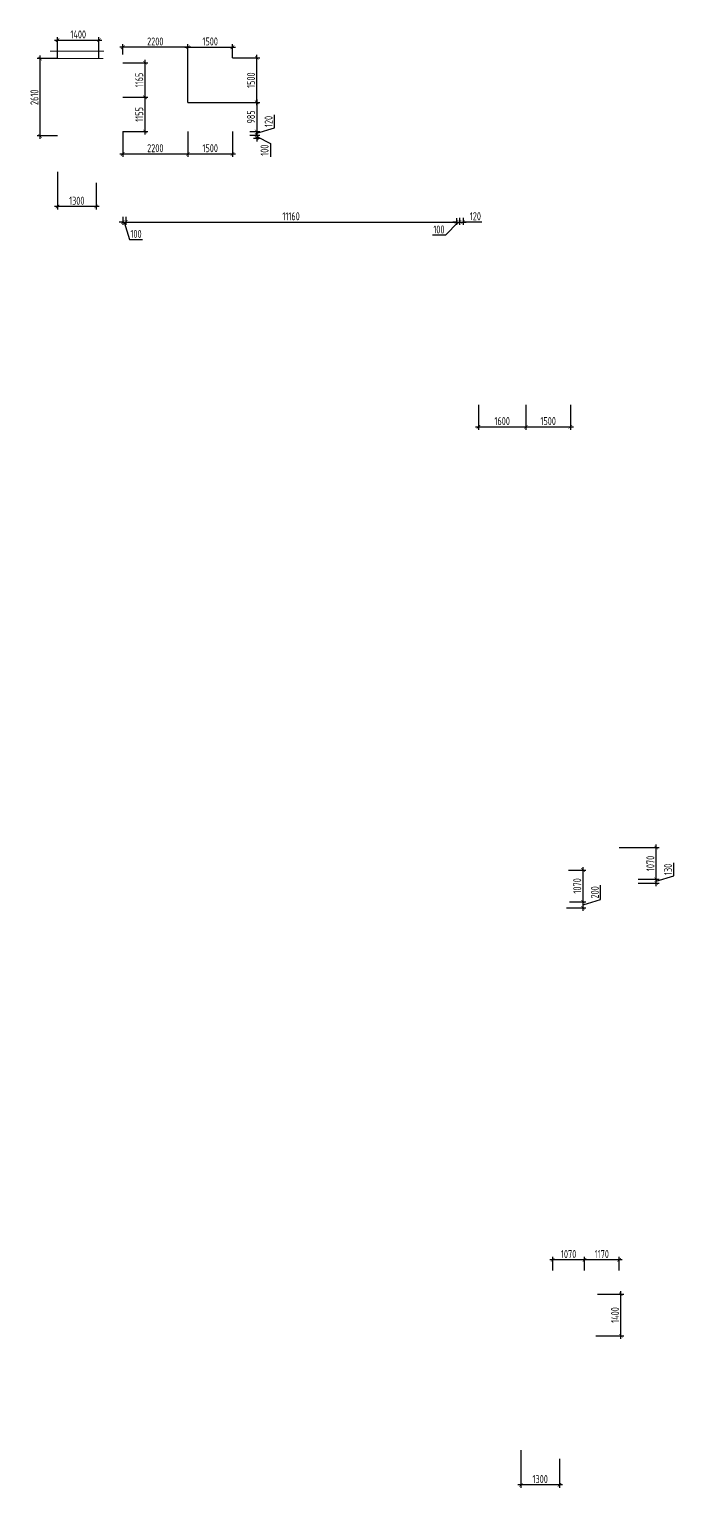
# Model space of a CAD drawing. Header units: millimetres. Extents: x -350007 to 535970, y -888 to 133718.
# Drawn here: x -350007 to -328263, y 54766 to 103973 of the extents above; entities that cross this region are included whole.
import ezdxf

# ---------------------------------------------------------------- set-up
doc = ezdxf.new("R2010")
doc.units = ezdxf.units.MM
doc.layers.add('АР_Размеры нов.', color=15, linetype='Continuous', lineweight=0)
doc.styles.add('ISOCPEUR', font='isocpeur.ttf', dxfattribs={"width": 0.7})
doc.dimstyles.new('R_100', dxfattribs={"dimtxt": 270, "dimasz": 120, "dimexe": 100, "dimexo": 0, "dimgap": 60, "dimtad": 1, "dimdec": 0, "dimrnd": 5, "dimzin": 0, "dimdsep": 46, "dimtxsty": 'ISOCPEUR', "dimblk": 'ARCHTICK', "dimcen": 0, "dimdle": 100, "dimclrd": 256, "dimclre": 256, "dimclrt": 256, "dimadec": 0, "dimazin": 0, "dimtfac": 2, "dimtdec": 0, "dimtofl": 0, "dimtmove": 1, "dimatfit": 3, "dimfxl": 1, "dimtvp": 3, "dimtolj": 1, "dimtzin": 0, "dimarcsym": 0})

# ---------------------------------------------------------------- blocks, each defined once
blk = doc.blocks.new('_ArchTick')
at = {"color": 0, "linetype": 'ByBlock', "const_width": 0.15}
blk.add_lwpolyline([(-0.5, -0.5), (0.5, 0.5)], dxfattribs=at)
blk = doc.blocks.new('*D2650')
at = {"layer": 'АР_Размеры нов.', "lineweight": -2, "ltscale": 100, "transparency": 16777216}
for p, q in [((-344651, 100521), (-344651, 99663)), ((-343151, 100521), (-343151, 99663)), ((-344751, 99763), (-343051, 99763))]:
    blk.add_line(p, q, dxfattribs=at)
at = {"layer": 'АР_Размеры нов.', "lineweight": -2, "ltscale": 100, "transparency": 16777216, "xscale": 120, "yscale": 120, "zscale": 120, "rotation": 180}
blk.add_blockref('_ArchTick', (-344651, 99763), dxfattribs=at)
at = {"layer": 'АР_Размеры нов.', "lineweight": -2, "ltscale": 100, "transparency": 16777216, "xscale": 120, "yscale": 120, "zscale": 120}
blk.add_blockref('_ArchTick', (-343151, 99763), dxfattribs=at)
at = {"layer": 'АР_Размеры нов.', "ltscale": 100, "transparency": 16777216, "insert": (-343901, 99958), "char_height": 270, "attachment_point": 5, "style": 'ISOCPEUR'}
blk.add_mtext('\\A1;1500', dxfattribs=at)
blk = doc.blocks.new('*D2651')
at = {"layer": 'АР_Размеры нов.', "lineweight": -2, "ltscale": 100, "transparency": 16777216}
for p, q in [((-346101, 102940), (-346101, 101575)), ((-346852, 102840), (-346001, 102840)), ((-346852, 101675), (-346001, 101675))]:
    blk.add_line(p, q, dxfattribs=at)
at = {"layer": 'АР_Размеры нов.', "lineweight": -2, "ltscale": 100, "transparency": 16777216, "xscale": 120, "yscale": 120, "zscale": 120}
for p, rotation in [((-346101, 102840), 90), ((-346101, 101675), 270)]:
    blk.add_blockref('_ArchTick', p, dxfattribs=dict(at, rotation=rotation))
at = {"layer": 'АР_Размеры нов.', "ltscale": 100, "transparency": 16777216, "insert": (-346296, 102258), "char_height": 270, "attachment_point": 5, "rotation": 90, "style": 'ISOCPEUR'}
blk.add_mtext('\\A1;1165', dxfattribs=at)
blk = doc.blocks.new('*D2765')
at = {"layer": 'АР_Размеры нов.', "lineweight": -2, "ltscale": 100, "transparency": 16777216}
for p, q in [((-346852, 100521), (-346852, 99663)), ((-344651, 100521), (-344651, 99663)), ((-346952, 99763), (-344551, 99763))]:
    blk.add_line(p, q, dxfattribs=at)
at = {"layer": 'АР_Размеры нов.', "lineweight": -2, "ltscale": 100, "transparency": 16777216, "xscale": 120, "yscale": 120, "zscale": 120, "rotation": 180}
blk.add_blockref('_ArchTick', (-346852, 99763), dxfattribs=at)
at = {"layer": 'АР_Размеры нов.', "lineweight": -2, "ltscale": 100, "transparency": 16777216, "xscale": 120, "yscale": 120, "zscale": 120}
blk.add_blockref('_ArchTick', (-344651, 99763), dxfattribs=at)
at = {"layer": 'АР_Размеры нов.', "ltscale": 100, "transparency": 16777216, "insert": (-345752, 99958), "char_height": 270, "attachment_point": 5, "style": 'ISOCPEUR'}
blk.add_mtext('\\A1;2200', dxfattribs=at)
blk = doc.blocks.new('*D3030')
at = {"layer": 'АР_Размеры нов.', "lineweight": -2, "ltscale": 100, "transparency": 16777216}
for p, q in [((-343151, 103002), (-342232, 103002)), ((-342332, 101404), (-342332, 103102)), ((-344653, 101504), (-342232, 101504))]:
    blk.add_line(p, q, dxfattribs=at)
at = {"layer": 'АР_Размеры нов.', "lineweight": -2, "ltscale": 100, "transparency": 16777216, "xscale": 120, "yscale": 120, "zscale": 120}
for p, rotation in [((-342332, 103002), 90), ((-342332, 101504), 270)]:
    blk.add_blockref('_ArchTick', p, dxfattribs=dict(at, rotation=rotation))
at = {"layer": 'АР_Размеры нов.', "ltscale": 100, "transparency": 16777216, "insert": (-342527, 102253), "char_height": 270, "attachment_point": 5, "rotation": 90, "style": 'ISOCPEUR'}
blk.add_mtext('\\A1;1500', dxfattribs=at)
blk = doc.blocks.new('*D3031')
at = {"layer": 'АР_Размеры нов.', "lineweight": -2, "ltscale": 100, "transparency": 16777216}
for p, q in [((-344753, 103363), (-343051, 103363)), ((-344653, 101504), (-344653, 103463)), ((-343151, 103002), (-343151, 103463))]:
    blk.add_line(p, q, dxfattribs=at)
at = {"layer": 'АР_Размеры нов.', "lineweight": -2, "ltscale": 100, "transparency": 16777216, "xscale": 120, "yscale": 120, "zscale": 120, "rotation": 180}
blk.add_blockref('_ArchTick', (-344653, 103363), dxfattribs=at)
at = {"layer": 'АР_Размеры нов.', "lineweight": -2, "ltscale": 100, "transparency": 16777216, "xscale": 120, "yscale": 120, "zscale": 120}
blk.add_blockref('_ArchTick', (-343151, 103363), dxfattribs=at)
at = {"layer": 'АР_Размеры нов.', "ltscale": 100, "transparency": 16777216, "insert": (-343902, 103558), "char_height": 270, "attachment_point": 5, "style": 'ISOCPEUR'}
blk.add_mtext('\\A1;1500', dxfattribs=at)
blk = doc.blocks.new('*D3037')
at = {"layer": 'АР_Размеры нов.', "lineweight": -2, "ltscale": 100, "transparency": 16777216}
for p, q in [((-349052, 99159), (-349052, 97891)), ((-347750, 98785), (-347750, 97891)), ((-347650, 97991), (-349152, 97991))]:
    blk.add_line(p, q, dxfattribs=at)
at = {"layer": 'АР_Размеры нов.', "lineweight": -2, "ltscale": 100, "transparency": 16777216, "xscale": 120, "yscale": 120, "zscale": 120, "rotation": 180}
blk.add_blockref('_ArchTick', (-349052, 97991), dxfattribs=at)
at = {"layer": 'АР_Размеры нов.', "lineweight": -2, "ltscale": 100, "transparency": 16777216, "xscale": 120, "yscale": 120, "zscale": 120}
blk.add_blockref('_ArchTick', (-347750, 97991), dxfattribs=at)
at = {"layer": 'АР_Размеры нов.', "ltscale": 100, "transparency": 16777216, "insert": (-348401, 98186), "char_height": 270, "attachment_point": 5, "style": 'ISOCPEUR'}
blk.add_mtext('\\A1;1300', dxfattribs=at)
blk = doc.blocks.new('*D3038')
at = {"layer": 'АР_Размеры нов.', "lineweight": -2, "ltscale": 100, "transparency": 16777216}
for p, q in [((-333420, 56038), (-333420, 54766)), ((-332120, 55740), (-332120, 54766)), ((-332020, 54866), (-333520, 54866))]:
    blk.add_line(p, q, dxfattribs=at)
at = {"layer": 'АР_Размеры нов.', "lineweight": -2, "ltscale": 100, "transparency": 16777216, "xscale": 120, "yscale": 120, "zscale": 120, "rotation": 180}
blk.add_blockref('_ArchTick', (-333420, 54866), dxfattribs=at)
at = {"layer": 'АР_Размеры нов.', "lineweight": -2, "ltscale": 100, "transparency": 16777216, "xscale": 120, "yscale": 120, "zscale": 120}
blk.add_blockref('_ArchTick', (-332120, 54866), dxfattribs=at)
at = {"layer": 'АР_Размеры нов.', "ltscale": 100, "transparency": 16777216, "insert": (-332770, 55061), "char_height": 270, "attachment_point": 5, "style": 'ISOCPEUR'}
blk.add_mtext('\\A1;1300', dxfattribs=at)
blk = doc.blocks.new('*D3048')
at = {"layer": 'АР_Размеры нов.', "lineweight": -2, "ltscale": 100, "transparency": 16777216}
for p, q in [((-330838, 61296), (-329950, 61296)), ((-330050, 59795), (-330050, 61396)), ((-330894, 59895), (-329950, 59895))]:
    blk.add_line(p, q, dxfattribs=at)
at = {"layer": 'АР_Размеры нов.', "lineweight": -2, "ltscale": 100, "transparency": 16777216, "xscale": 120, "yscale": 120, "zscale": 120}
for p, rotation in [((-330050, 61296), 90), ((-330050, 59895), 270)]:
    blk.add_blockref('_ArchTick', p, dxfattribs=dict(at, rotation=rotation))
at = {"layer": 'АР_Размеры нов.', "ltscale": 100, "transparency": 16777216, "insert": (-330245, 60596), "char_height": 270, "attachment_point": 5, "rotation": 90, "style": 'ISOCPEUR'}
blk.add_mtext('\\A1;1400', dxfattribs=at)
blk = doc.blocks.new('*D3069')
at = {"layer": 'АР_Размеры нов.', "lineweight": -2, "ltscale": 100, "transparency": 16777216}
for p, q in [((-328263, 75408), (-328263, 75849)), ((-329468, 75294), (-328758, 75294)), ((-328858, 75230), (-328263, 75408)), ((-328858, 75066), (-328858, 75394)), ((-329468, 75166), (-328758, 75166))]:
    blk.add_line(p, q, dxfattribs=at)
at = {"layer": 'АР_Размеры нов.', "lineweight": -2, "ltscale": 100, "transparency": 16777216, "xscale": 120, "yscale": 120, "zscale": 120}
for p, rotation in [((-328858, 75294), 90), ((-328858, 75166), 270)]:
    blk.add_blockref('_ArchTick', p, dxfattribs=dict(at, rotation=rotation))
at = {"layer": 'АР_Размеры нов.', "ltscale": 100, "transparency": 16777216, "insert": (-328458, 75629), "char_height": 270, "attachment_point": 5, "rotation": 90, "style": 'ISOCPEUR'}
blk.add_mtext('\\A1;130', dxfattribs=at)
blk = doc.blocks.new('*D3072')
at = {"layer": 'АР_Размеры нов.', "lineweight": -2, "ltscale": 100, "transparency": 16777216}
for p, q in [((-330107, 76364), (-328758, 76364)), ((-328858, 75194), (-328858, 76464)), ((-329468, 75294), (-328758, 75294))]:
    blk.add_line(p, q, dxfattribs=at)
at = {"layer": 'АР_Размеры нов.', "lineweight": -2, "ltscale": 100, "transparency": 16777216, "xscale": 120, "yscale": 120, "zscale": 120}
for p, rotation in [((-328858, 76364), 90), ((-328858, 75294), 270)]:
    blk.add_blockref('_ArchTick', p, dxfattribs=dict(at, rotation=rotation))
at = {"layer": 'АР_Размеры нов.', "ltscale": 100, "transparency": 16777216, "insert": (-329053, 75829), "char_height": 270, "attachment_point": 5, "rotation": 90, "style": 'ISOCPEUR'}
blk.add_mtext('\\A1;1070', dxfattribs=at)
blk = doc.blocks.new('*D3077')
at = {"layer": 'АР_Размеры нов.', "lineweight": -2, "ltscale": 100, "transparency": 16777216}
for p, q in [((-333251, 91296), (-333251, 90457)), ((-331751, 91296), (-331751, 90457)), ((-333351, 90557), (-331651, 90557))]:
    blk.add_line(p, q, dxfattribs=at)
at = {"layer": 'АР_Размеры нов.', "lineweight": -2, "ltscale": 100, "transparency": 16777216, "xscale": 120, "yscale": 120, "zscale": 120, "rotation": 180}
blk.add_blockref('_ArchTick', (-333251, 90557), dxfattribs=at)
at = {"layer": 'АР_Размеры нов.', "lineweight": -2, "ltscale": 100, "transparency": 16777216, "xscale": 120, "yscale": 120, "zscale": 120}
blk.add_blockref('_ArchTick', (-331751, 90557), dxfattribs=at)
at = {"layer": 'АР_Размеры нов.', "ltscale": 100, "transparency": 16777216, "insert": (-332501, 90752), "char_height": 270, "attachment_point": 5, "style": 'ISOCPEUR'}
blk.add_mtext('\\A1;1500', dxfattribs=at)
blk = doc.blocks.new('*D3078')
at = {"layer": 'АР_Размеры нов.', "lineweight": -2, "ltscale": 100, "transparency": 16777216}
for p, q in [((-334852, 91296), (-334852, 90457)), ((-333251, 91296), (-333251, 90457)), ((-334952, 90557), (-333151, 90557))]:
    blk.add_line(p, q, dxfattribs=at)
at = {"layer": 'АР_Размеры нов.', "lineweight": -2, "ltscale": 100, "transparency": 16777216, "xscale": 120, "yscale": 120, "zscale": 120, "rotation": 180}
blk.add_blockref('_ArchTick', (-334852, 90557), dxfattribs=at)
at = {"layer": 'АР_Размеры нов.', "lineweight": -2, "ltscale": 100, "transparency": 16777216, "xscale": 120, "yscale": 120, "zscale": 120}
blk.add_blockref('_ArchTick', (-333251, 90557), dxfattribs=at)
at = {"layer": 'АР_Размеры нов.', "ltscale": 100, "transparency": 16777216, "insert": (-334052, 90752), "char_height": 270, "attachment_point": 5, "style": 'ISOCPEUR'}
blk.add_mtext('\\A1;1600', dxfattribs=at)
blk = doc.blocks.new('*D3113')
at = {"layer": 'АР_Размеры нов.', "lineweight": -2, "ltscale": 100, "transparency": 16777216}
for p, q in [((-349052, 102980), (-349735, 102980)), ((-349635, 100270), (-349635, 103080)), ((-349049, 100370), (-349735, 100370))]:
    blk.add_line(p, q, dxfattribs=at)
at = {"layer": 'АР_Размеры нов.', "lineweight": -2, "ltscale": 100, "transparency": 16777216, "xscale": 120, "yscale": 120, "zscale": 120}
for p, rotation in [((-349635, 102980), 90), ((-349635, 100370), 270)]:
    blk.add_blockref('_ArchTick', p, dxfattribs=dict(at, rotation=rotation))
at = {"layer": 'АР_Размеры нов.', "ltscale": 100, "transparency": 16777216, "insert": (-349830, 101675), "char_height": 270, "attachment_point": 5, "rotation": 90, "style": 'ISOCPEUR'}
blk.add_mtext('\\A1;2610', dxfattribs=at)
blk = doc.blocks.new('*D3114')
at = {"layer": 'АР_Размеры нов.', "lineweight": -2, "ltscale": 100, "transparency": 16777216}
for p, q in [((-349152, 103601), (-347552, 103601)), ((-349052, 102980), (-349052, 103701)), ((-347652, 102980), (-347652, 103701))]:
    blk.add_line(p, q, dxfattribs=at)
at = {"layer": 'АР_Размеры нов.', "lineweight": -2, "ltscale": 100, "transparency": 16777216, "xscale": 120, "yscale": 120, "zscale": 120, "rotation": 180}
blk.add_blockref('_ArchTick', (-349052, 103601), dxfattribs=at)
at = {"layer": 'АР_Размеры нов.', "lineweight": -2, "ltscale": 100, "transparency": 16777216, "xscale": 120, "yscale": 120, "zscale": 120}
blk.add_blockref('_ArchTick', (-347652, 103601), dxfattribs=at)
at = {"layer": 'АР_Размеры нов.', "ltscale": 100, "transparency": 16777216, "insert": (-348352, 103796), "char_height": 270, "attachment_point": 5, "style": 'ISOCPEUR'}
blk.add_mtext('\\A1;1400', dxfattribs=at)
blk = doc.blocks.new('*D2925')
at = {"layer": 'АР_Размеры нов.', "lineweight": -2, "ltscale": 100, "transparency": 16777216}
for p, q in [((-330731, 74615), (-330731, 75094)), ((-331883, 74335), (-331226, 74335)), ((-331780, 74537), (-331226, 74537)), ((-331326, 74235), (-331326, 74637)), ((-331326, 74436), (-330731, 74615))]:
    blk.add_line(p, q, dxfattribs=at)
at = {"layer": 'АР_Размеры нов.', "lineweight": -2, "ltscale": 100, "transparency": 16777216, "xscale": 120, "yscale": 120, "zscale": 120}
for p, rotation in [((-331326, 74537), 90), ((-331326, 74335), 270)]:
    blk.add_blockref('_ArchTick', p, dxfattribs=dict(at, rotation=rotation))
at = {"layer": 'АР_Размеры нов.', "ltscale": 100, "transparency": 16777216, "insert": (-330926, 74854), "char_height": 270, "attachment_point": 5, "rotation": 90, "style": 'ISOCPEUR'}
blk.add_mtext('\\A1;200', dxfattribs=at)
blk = doc.blocks.new('*D2926')
at = {"layer": 'АР_Размеры нов.', "lineweight": -2, "ltscale": 100, "transparency": 16777216}
for p, q in [((-331812, 75607), (-331226, 75607)), ((-331326, 74437), (-331326, 75707)), ((-331780, 74537), (-331226, 74537))]:
    blk.add_line(p, q, dxfattribs=at)
at = {"layer": 'АР_Размеры нов.', "lineweight": -2, "ltscale": 100, "transparency": 16777216, "xscale": 120, "yscale": 120, "zscale": 120}
for p, rotation in [((-331326, 75607), 90), ((-331326, 74537), 270)]:
    blk.add_blockref('_ArchTick', p, dxfattribs=dict(at, rotation=rotation))
at = {"layer": 'АР_Размеры нов.', "ltscale": 100, "transparency": 16777216, "insert": (-331521, 75072), "char_height": 270, "attachment_point": 5, "rotation": 90, "style": 'ISOCPEUR'}
blk.add_mtext('\\A1;1070', dxfattribs=at)
blk = doc.blocks.new('*D2575')
at = {"layer": 'АР_Размеры нов.', "lineweight": -2, "ltscale": 500, "transparency": 16777216}
for p, q in [((-331277, 62094), (-331277, 62557)), ((-330107, 62094), (-330107, 62557)), ((-330007, 62457), (-331377, 62457))]:
    blk.add_line(p, q, dxfattribs=at)
at = {"layer": 'АР_Размеры нов.', "lineweight": -2, "ltscale": 500, "transparency": 16777216, "xscale": 120, "yscale": 120, "zscale": 120, "rotation": 180}
blk.add_blockref('_ArchTick', (-331277, 62457), dxfattribs=at)
at = {"layer": 'АР_Размеры нов.', "lineweight": -2, "ltscale": 500, "transparency": 16777216, "xscale": 120, "yscale": 120, "zscale": 120}
blk.add_blockref('_ArchTick', (-330107, 62457), dxfattribs=at)
at = {"layer": 'АР_Размеры нов.', "lineweight": 13, "ltscale": 500, "transparency": 16777216, "insert": (-330692, 62652), "char_height": 270, "attachment_point": 5, "style": 'ISOCPEUR'}
blk.add_mtext('\\A1;1170', dxfattribs=at)
blk = doc.blocks.new('*D2576')
at = {"layer": 'АР_Размеры нов.', "lineweight": -2, "ltscale": 500, "transparency": 16777216}
for p, q in [((-332348, 62095), (-332348, 62557)), ((-331277, 62094), (-331277, 62557)), ((-331177, 62457), (-332448, 62457))]:
    blk.add_line(p, q, dxfattribs=at)
at = {"layer": 'АР_Размеры нов.', "lineweight": -2, "ltscale": 500, "transparency": 16777216, "xscale": 120, "yscale": 120, "zscale": 120, "rotation": 180}
blk.add_blockref('_ArchTick', (-332348, 62457), dxfattribs=at)
at = {"layer": 'АР_Размеры нов.', "lineweight": -2, "ltscale": 500, "transparency": 16777216, "xscale": 120, "yscale": 120, "zscale": 120}
blk.add_blockref('_ArchTick', (-331277, 62457), dxfattribs=at)
at = {"layer": 'АР_Размеры нов.', "lineweight": 13, "ltscale": 500, "transparency": 16777216, "insert": (-331812, 62652), "char_height": 270, "attachment_point": 5, "style": 'ISOCPEUR'}
blk.add_mtext('\\A1;1070', dxfattribs=at)
blk = doc.blocks.new('*D2579')
at = {"layer": 'АР_Размеры нов.', "lineweight": -2, "ltscale": 500, "transparency": 16777216}
for p, q in [((-346852, 101675), (-346001, 101675)), ((-346101, 101775), (-346101, 100421)), ((-346852, 100521), (-346001, 100521))]:
    blk.add_line(p, q, dxfattribs=at)
at = {"layer": 'АР_Размеры нов.', "lineweight": -2, "ltscale": 500, "transparency": 16777216, "xscale": 120, "yscale": 120, "zscale": 120}
for p, rotation in [((-346101, 101675), 90), ((-346101, 100521), 270)]:
    blk.add_blockref('_ArchTick', p, dxfattribs=dict(at, rotation=rotation))
at = {"layer": 'АР_Размеры нов.', "lineweight": 13, "ltscale": 500, "transparency": 16777216, "insert": (-346296, 101098), "char_height": 270, "attachment_point": 5, "rotation": 90, "style": 'ISOCPEUR'}
blk.add_mtext('\\A1;1155', dxfattribs=at)
blk = doc.blocks.new('*D2580')
at = {"layer": 'АР_Размеры нов.', "lineweight": -2, "ltscale": 500, "transparency": 16777216}
for p, q in [((-344553, 103363), (-346952, 103363)), ((-346852, 103119), (-346852, 103463)), ((-344653, 101504), (-344653, 103463))]:
    blk.add_line(p, q, dxfattribs=at)
at = {"layer": 'АР_Размеры нов.', "lineweight": -2, "ltscale": 500, "transparency": 16777216, "xscale": 120, "yscale": 120, "zscale": 120, "rotation": 180}
blk.add_blockref('_ArchTick', (-346852, 103363), dxfattribs=at)
at = {"layer": 'АР_Размеры нов.', "lineweight": -2, "ltscale": 500, "transparency": 16777216, "xscale": 120, "yscale": 120, "zscale": 120}
blk.add_blockref('_ArchTick', (-344653, 103363), dxfattribs=at)
at = {"layer": 'АР_Размеры нов.', "lineweight": 13, "ltscale": 500, "transparency": 16777216, "insert": (-345753, 103558), "char_height": 270, "attachment_point": 5, "style": 'ISOCPEUR'}
blk.add_mtext('\\A1;2200', dxfattribs=at)
blk = doc.blocks.new('*D2581')
at = {"layer": 'АР_Размеры нов.', "lineweight": -2, "ltscale": 500, "transparency": 16777216}
for p, q in [((-344653, 101504), (-342232, 101504)), ((-342332, 101604), (-342332, 100421)), ((-342559, 100521), (-342232, 100521))]:
    blk.add_line(p, q, dxfattribs=at)
at = {"layer": 'АР_Размеры нов.', "lineweight": -2, "ltscale": 500, "transparency": 16777216, "xscale": 120, "yscale": 120, "zscale": 120}
for p, rotation in [((-342332, 101504), 90), ((-342332, 100521), 270)]:
    blk.add_blockref('_ArchTick', p, dxfattribs=dict(at, rotation=rotation))
at = {"layer": 'АР_Размеры нов.', "lineweight": 13, "ltscale": 500, "transparency": 16777216, "insert": (-342527, 101012), "char_height": 270, "attachment_point": 5, "rotation": 90, "style": 'ISOCPEUR'}
blk.add_mtext('\\A1;985', dxfattribs=at)
blk = doc.blocks.new('*D2582')
at = {"layer": 'АР_Размеры нов.', "lineweight": -2, "ltscale": 500, "transparency": 16777216}
for p, q in [((-341737, 100639), (-341737, 101080)), ((-342559, 100521), (-342232, 100521)), ((-342559, 100401), (-342232, 100401)), ((-342332, 100461), (-341737, 100639)), ((-342332, 100621), (-342332, 100301))]:
    blk.add_line(p, q, dxfattribs=at)
at = {"layer": 'АР_Размеры нов.', "lineweight": -2, "ltscale": 500, "transparency": 16777216, "xscale": 120, "yscale": 120, "zscale": 120}
for p, rotation in [((-342332, 100521), 90), ((-342332, 100401), 270)]:
    blk.add_blockref('_ArchTick', p, dxfattribs=dict(at, rotation=rotation))
at = {"layer": 'АР_Размеры нов.', "lineweight": 13, "ltscale": 500, "transparency": 16777216, "insert": (-341932, 100860), "char_height": 270, "attachment_point": 5, "rotation": 90, "style": 'ISOCPEUR'}
blk.add_mtext('\\A1;120', dxfattribs=at)
blk = doc.blocks.new('*D2583')
at = {"layer": 'АР_Размеры нов.', "lineweight": -2, "ltscale": 500, "transparency": 16777216}
for p, q in [((-342559, 100401), (-342232, 100401)), ((-342332, 100401), (-342332, 100521)), ((-342332, 100401), (-342332, 100301)), ((-342443, 100301), (-342232, 100301)), ((-342332, 100351), (-341872, 100112)), ((-342332, 100301), (-342332, 100181)), ((-341872, 100112), (-341872, 99671))]:
    blk.add_line(p, q, dxfattribs=at)
at = {"layer": 'АР_Размеры нов.', "lineweight": -2, "ltscale": 500, "transparency": 16777216, "xscale": 120, "yscale": 120, "zscale": 120}
for p, rotation in [((-342332, 100401), 270), ((-342332, 100301), 90)]:
    blk.add_blockref('_ArchTick', p, dxfattribs=dict(at, rotation=rotation))
at = {"layer": 'АР_Размеры нов.', "lineweight": 13, "ltscale": 500, "transparency": 16777216, "insert": (-342067, 99891), "char_height": 270, "attachment_point": 5, "rotation": 90, "style": 'ISOCPEUR'}
blk.add_mtext('\\A1;100', dxfattribs=at)
blk = doc.blocks.new('*D2601')
at = {"layer": 'АР_Размеры нов.', "lineweight": -2, "ltscale": 500, "transparency": 16777216}
for p, q in [((-346852, 97467), (-346972, 97467)), ((-346852, 97647), (-346852, 97367)), ((-346852, 97467), (-346752, 97467)), ((-346802, 97467), (-346624, 96872)), ((-346752, 97647), (-346752, 97367)), ((-346752, 97467), (-346632, 97467)), ((-346624, 96872), (-346182, 96872))]:
    blk.add_line(p, q, dxfattribs=at)
at = {"layer": 'АР_Размеры нов.', "lineweight": -2, "ltscale": 500, "transparency": 16777216, "xscale": 120, "yscale": 120, "zscale": 120}
blk.add_blockref('_ArchTick', (-346852, 97467), dxfattribs=at)
at = {"layer": 'АР_Размеры нов.', "lineweight": -2, "ltscale": 500, "transparency": 16777216, "xscale": 120, "yscale": 120, "zscale": 120, "rotation": 180}
blk.add_blockref('_ArchTick', (-346752, 97467), dxfattribs=at)
at = {"layer": 'АР_Размеры нов.', "lineweight": 13, "ltscale": 500, "transparency": 16777216, "insert": (-346403, 97067), "char_height": 270, "attachment_point": 5, "style": 'ISOCPEUR'}
blk.add_mtext('\\A1;100', dxfattribs=at)
blk = doc.blocks.new('*D2602')
at = {"layer": 'АР_Размеры нов.', "lineweight": -2, "ltscale": 500, "transparency": 16777216}
for p, q in [((-346852, 97467), (-335492, 97467)), ((-346752, 97647), (-346752, 97367)), ((-335592, 97602), (-335592, 97367))]:
    blk.add_line(p, q, dxfattribs=at)
at = {"layer": 'АР_Размеры нов.', "lineweight": -2, "ltscale": 500, "transparency": 16777216, "xscale": 120, "yscale": 120, "zscale": 120, "rotation": 180}
blk.add_blockref('_ArchTick', (-346752, 97467), dxfattribs=at)
at = {"layer": 'АР_Размеры нов.', "lineweight": -2, "ltscale": 500, "transparency": 16777216, "xscale": 120, "yscale": 120, "zscale": 120}
blk.add_blockref('_ArchTick', (-335592, 97467), dxfattribs=at)
at = {"layer": 'АР_Размеры нов.', "lineweight": 13, "ltscale": 500, "transparency": 16777216, "insert": (-341172, 97662), "char_height": 270, "attachment_point": 5, "style": 'ISOCPEUR'}
blk.add_mtext('\\A1;11160', dxfattribs=at)
blk = doc.blocks.new('*D2603')
at = {"layer": 'АР_Размеры нов.', "lineweight": -2, "ltscale": 500, "transparency": 16777216}
for p, q in [((-335542, 97467), (-335965, 97020)), ((-335592, 97467), (-335712, 97467)), ((-335592, 97602), (-335592, 97367)), ((-335592, 97467), (-335492, 97467)), ((-335492, 97613), (-335492, 97367)), ((-335492, 97467), (-335372, 97467)), ((-335965, 97020), (-336406, 97020))]:
    blk.add_line(p, q, dxfattribs=at)
at = {"layer": 'АР_Размеры нов.', "lineweight": -2, "ltscale": 500, "transparency": 16777216, "xscale": 120, "yscale": 120, "zscale": 120}
blk.add_blockref('_ArchTick', (-335592, 97467), dxfattribs=at)
at = {"layer": 'АР_Размеры нов.', "lineweight": -2, "ltscale": 500, "transparency": 16777216, "xscale": 120, "yscale": 120, "zscale": 120, "rotation": 180}
blk.add_blockref('_ArchTick', (-335492, 97467), dxfattribs=at)
at = {"layer": 'АР_Размеры нов.', "lineweight": 13, "ltscale": 500, "transparency": 16777216, "insert": (-336185, 97215), "char_height": 270, "attachment_point": 5, "style": 'ISOCPEUR'}
blk.add_mtext('\\A1;100', dxfattribs=at)
blk = doc.blocks.new('*D2604')
at = {"layer": 'АР_Размеры нов.', "lineweight": -2, "ltscale": 500, "transparency": 16777216}
for p, q in [((-335592, 97467), (-335272, 97467)), ((-335492, 97613), (-335492, 97367)), ((-335372, 97614), (-335372, 97367)), ((-334735, 97467), (-335372, 97467))]:
    blk.add_line(p, q, dxfattribs=at)
at = {"layer": 'АР_Размеры нов.', "lineweight": -2, "ltscale": 500, "transparency": 16777216, "xscale": 120, "yscale": 120, "zscale": 120, "rotation": 180}
blk.add_blockref('_ArchTick', (-335492, 97467), dxfattribs=at)
at = {"layer": 'АР_Размеры нов.', "lineweight": -2, "ltscale": 500, "transparency": 16777216, "xscale": 120, "yscale": 120, "zscale": 120}
blk.add_blockref('_ArchTick', (-335372, 97467), dxfattribs=at)
at = {"layer": 'АР_Размеры нов.', "lineweight": 13, "ltscale": 500, "transparency": 16777216, "insert": (-334956, 97662), "char_height": 270, "attachment_point": 5, "style": 'ISOCPEUR'}
blk.add_mtext('\\A1;120', dxfattribs=at)

msp = doc.modelspace()

# ---------------------------------------------------------------- linework, layer by layer
at = {"layer": 'АР_Размеры нов.', "ltscale": 100}
for p, q in [((-349302.2, 103230.3, 0.4), (-347492.2, 103230.3)), ((-349052.2, 102980.3), (-347510.4, 102980.3, 0))]:
    msp.add_line(p, q, dxfattribs=at)

# ---------------------------------------------------------------- dimensions: what is measured, and where the dimension line sits
for base, p1, p2, picture, middle in [((-347652.2, 103600.7), (-349052.2, 102980.3), (-347652.2, 102980.3, 0), '*D3114', (-348352.2, 103795.7)), ((-343151.3, 103363.3), (-344653.3, 101504, -1.1), (-343151.3, 103001.5), '*D3031', (-343902.3, 103558.3)), ((-344651.3, 99763.5), (-346852.2, 100520.7, -1.4), (-344651.3, 100520.7, -1.1), '*D2765', (-345751.8, 99958.5)), ((-343151.3, 99763.5), (-344651.3, 100520.7, -1.1), (-343151.3, 100520.7, -1.1), '*D2650', (-343901.3, 99958.5)), ((-349052.2, 97991.4), (-347750, 98785.2, 0.1), (-349052.2, 99158.7), '*D3037', (-348401.1, 98186.4)), ((-333250.9, 90557.4), (-334852.2, 91295.7), (-333250.9, 91295.7), '*D3078', (-334051.6, 90752.4)), ((-331750.9, 90557.4), (-333250.9, 91295.7), (-331750.9, 91295.7, 1.1), '*D3077', (-332500.9, 90752.4)), ((-333420.5, 54865.9), (-332120.3, 55739.9, 0), (-333420.5, 56038.4), '*D3038', (-332770.4, 55060.9))]:
    dim = msp.add_linear_dim(base=base, p1=p1, p2=p2, dimstyle='R_100', override={"dimpost": '\\X', "dimfxl": 2.5, "dimarcsym": 2}, dxfattribs=at)
    dim.commit()
    dim.dimension.update_dxf_attribs({"geometry": picture, "text_midpoint": middle})
at = {"layer": 'АР_Размеры нов.', "lineweight": 13, "ltscale": 500}
for base, p1, p2, override, picture, middle in [((-346852.2, 103363.3), (-344653.3, 101504, -1.1), (-346852.2, 103118.8), {"dimpost": '\\X', "dimfxl": 2.5, "dimarcsym": 2}, '*D2580', (-345752.7, 103558.3)), ((-346752.2, 97467.3), (-346852.2, 97647.3), (-346752.2, 97647.3, -1.1), {"dimpost": '\\X'}, '*D2601', (-346563.7, 97067.3)), ((-335592.2, 97467.3), (-346752.2, 97647.3, -1.1), (-335592.2, 97602.5, -1.1), {"dimpost": '\\X'}, '*D2602', (-341172.2, 97662.3)), ((-332347.9, 62457.4), (-331276.8, 62093.7), (-332347.9, 62094.6), {"dimpost": '\\X'}, '*D2576', (-331812.4, 62652.4)), ((-331276.8, 62457.4), (-330106.8, 62094), (-331276.8, 62093.7), {"dimpost": '\\X'}, '*D2575', (-330691.8, 62652.4))]:
    dim = msp.add_linear_dim(base=base, p1=p1, p2=p2, dimstyle='R_100', override=override, dxfattribs=at)
    dim.commit()
    dim.dimension.update_dxf_attribs({"geometry": picture, "text_midpoint": middle})
at = {"layer": 'АР_Размеры нов.', "ltscale": 100}
for base, p1, p2, picture, middle in [((-349634.9, 102980.3), (-349048.7, 100369.6), (-349052.2, 102980.3, 0), '*D3113', (-349829.9, 101674.9)), ((-346101.1, 101675.4), (-346852.2, 102840.4), (-346852.2, 101675.4), '*D2651', (-346296.1, 102257.9)), ((-342332.1708, 103001.5092), (-344653.258, 101503.9709, -1.0836), (-343151.3376, 103001.5092), '*D3030', (-342527.1708, 102252.74)), ((-328857.9, 76363.5), (-329468.3, 75293.5), (-330106.8, 76363.5), '*D3072', (-329052.9, 75828.5)), ((-328857.9, 75293.5), (-329468.3, 75165.7), (-329468.3, 75293.5), '*D3069', (-328457.9, 75468.1)), ((-331326, 75607.2), (-331780, 74537.2), (-331812, 75607.2), '*D2926', (-331521, 75072.2)), ((-331326, 74537.2), (-331883.2, 74335), (-331780, 74537.2), '*D2925', (-330926, 74674.6)), ((-330050.1, 61295.7), (-330894.1, 59895.4), (-330838.4, 61295.7), '*D3048', (-330245.1, 60595.5))]:
    dim = msp.add_linear_dim(base=base, p1=p1, p2=p2, angle=90, dimstyle='R_100', override={"dimpost": '\\X', "dimfxl": 2.5, "dimarcsym": 2}, dxfattribs=at)
    dim.commit()
    dim.dimension.update_dxf_attribs({"geometry": picture, "text_midpoint": middle})
at = {"layer": 'АР_Размеры нов.', "lineweight": 13, "ltscale": 500}
for base, p1, p2, override, picture, middle in [((-346101.1, 100520.7), (-346852.2, 101675.4), (-346852.2, 100520.7, -1.4), {"dimpost": '\\X'}, '*D2579', (-346296.1, 101098)), ((-342332.2, 100520.7), (-344653.3, 101504, -1.1), (-342558.7, 100520.7, -0.1), {"dimpost": '\\X', "dimfxl": 2.5, "dimarcsym": 2}, '*D2581', (-342527.2, 101012.3)), ((-342332.2, 100400.7), (-342558.7, 100520.7, -0.1), (-342558.7, 100400.7, -1.1), {"dimpost": '\\X', "dimfxl": 2.5, "dimarcsym": 2}, '*D2582', (-341932.2, 100699.2))]:
    dim = msp.add_linear_dim(base=base, p1=p1, p2=p2, angle=90, dimstyle='R_100', override=override, dxfattribs=at)
    dim.commit()
    dim.dimension.update_dxf_attribs({"geometry": picture, "text_midpoint": middle})
dim = msp.add_linear_dim(base=(-342332.2, 100300.7), p1=(-342558.7, 100400.7, -1.1), p2=(-342442.7, 100300.7, -1.1), angle=90, dimstyle='R_100', override={"dimpost": '\\X', "dimfxl": 2.5, "dimarcsym": 2}, dxfattribs=at)
dim.commit()
dim.dimension.update_dxf_attribs({"geometry": '*D2583', "text_midpoint": (-341872.3, 100052), "dimtype": 160})
for base, p1, p2, picture, middle in [((-335492.2, 97467.3), (-335592.2, 97602.5, -1.1), (-335492.2, 97613.3), '*D2603', (-336024.6, 97020.2)), ((-335372.2, 97467.3), (-335492.2, 97613.3), (-335372.2, 97614.5), '*D2604', (-334955.8, 97432))]:
    dim = msp.add_linear_dim(base=base, p1=p1, p2=p2, dimstyle='R_100', override={"dimpost": '\\X'}, dxfattribs=at)
    dim.commit()
    dim.dimension.update_dxf_attribs({"geometry": picture, "text_midpoint": middle, "dimtype": 160})

doc.saveas('drawing.dxf')
